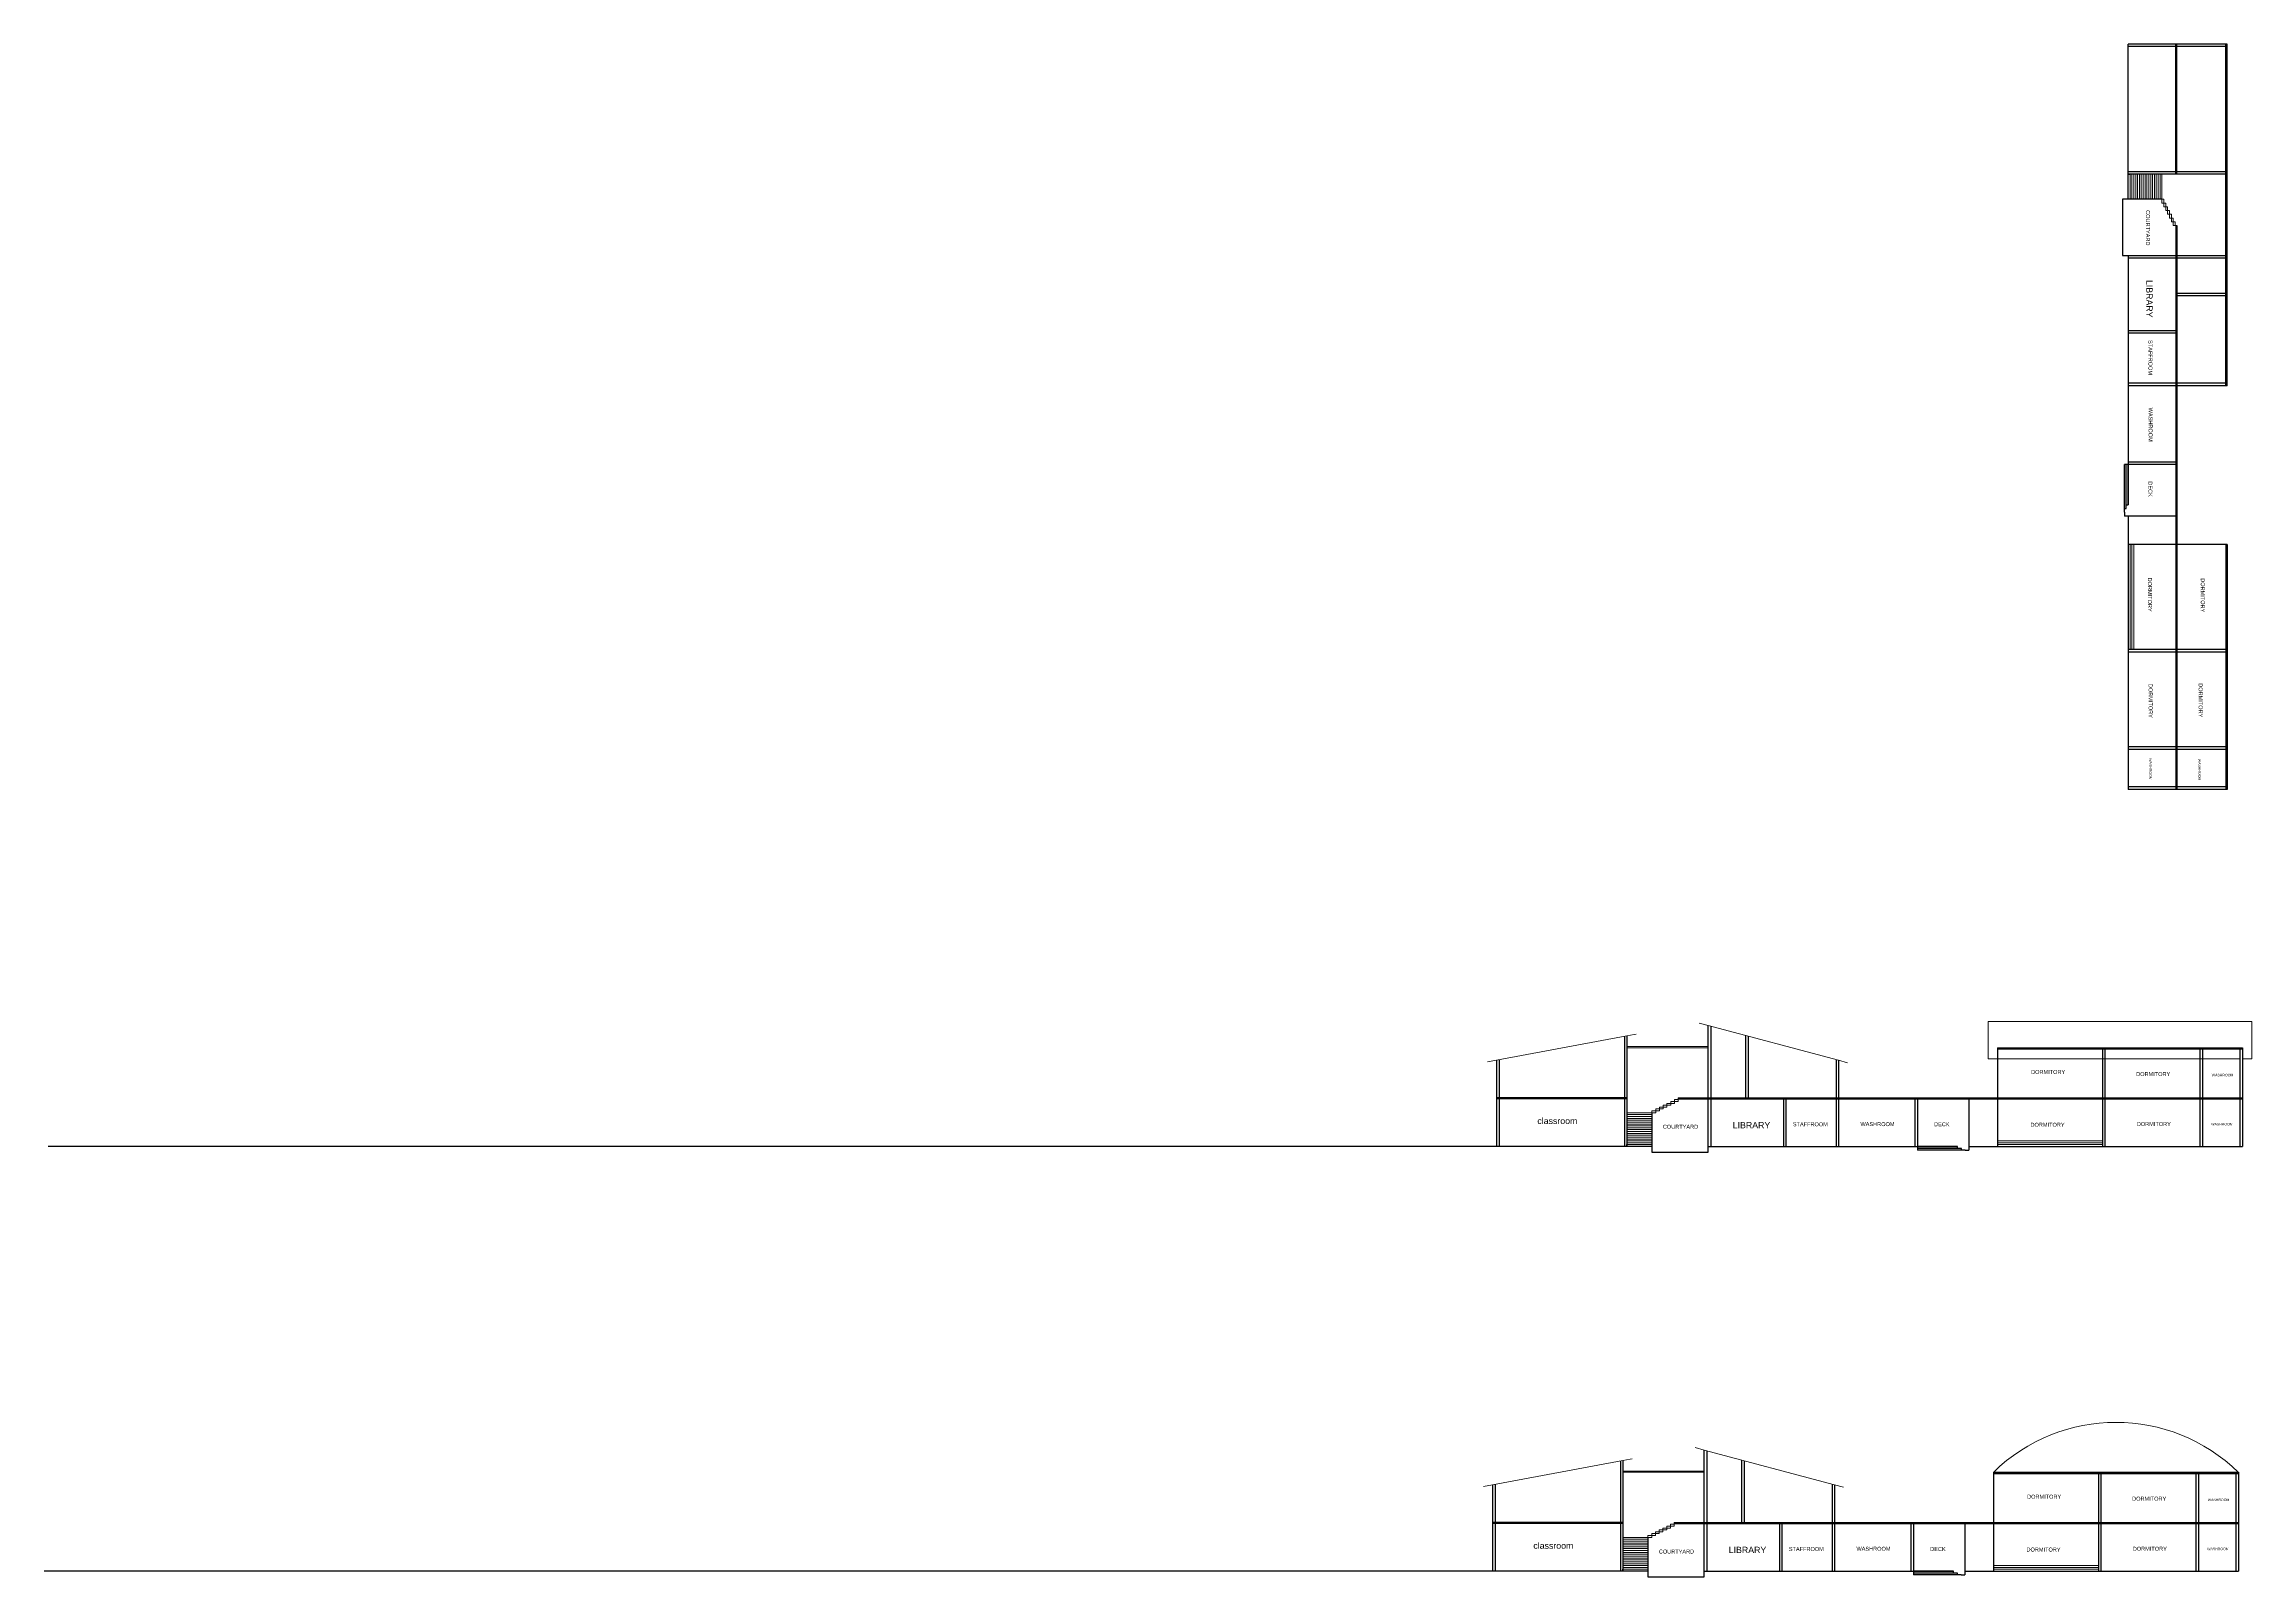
# Model space of a CAD drawing. Header units: metres. Extents: x -846 to 2173, y -239 to 2157.
# Drawn here: x -490.4 to -314.1, y 462.6 to 585.1 of the extents above; entities that cross this region are included whole.
import ezdxf

# ---------------------------------------------------------------- set-up
doc = ezdxf.new("R2010")
doc.units = ezdxf.units.M
doc.header["$MEASUREMENT"] = 0
for name, color, linetype, lineweight in [('SECTION LINE FIRST FLOOR', 110, 'Continuous', 30), ('section step', 21, 'Continuous', 15), ('SECTION WALL LINES', 57, 'Continuous', 30), ('text_space', 7, 'Continuous', 13), ('xl section', 20, 'Continuous', 30)]:
    doc.layers.add(name, color=color, linetype=linetype, lineweight=lineweight)
doc.styles.get("Standard").update_dxf_attribs({"font": 'arial.ttf'})

msp = doc.modelspace()

# ---------------------------------------------------------------- linework, layer by layer
at = {"layer": 'SECTION LINE FIRST FLOOR'}
for p, q in [((-320.1, 565.18), (-316.2, 565.18)), ((-320.1, 564.98), (-316.2, 564.98)), ((-320.2, 557.78), (-324, 557.78)), ((-316.1, 557.78), (-320.1, 557.78)), ((-354.53, 500.89), (-354.53, 505.87)), ((-354.33, 500.89), (-354.33, 505.82)), ((-347.13, 503.89), (-347.13, 500.89)), ((-347.13, 500.79), (-347.13, 496.99)), ((-354.85, 466.96), (-354.85, 471.93)), ((-354.65, 466.96), (-354.65, 471.88)), ((-347.45, 469.96), (-347.45, 466.96)), ((-347.45, 466.86), (-347.45, 463.06))]:
    msp.add_line(p, q, dxfattribs=at)
at = {"layer": 'section step'}
for p, q in [((-323.85, 574.68), (-323.85, 572.68)), ((-323.7, 574.68), (-323.7, 572.68)), ((-323.55, 574.68), (-323.55, 572.68)), ((-323.4, 574.68), (-323.4, 572.68)), ((-323.25, 574.68), (-323.25, 572.68)), ((-323.1, 574.68), (-323.1, 572.68)), ((-322.95, 574.68), (-322.95, 572.68)), ((-322.8, 574.68), (-322.8, 572.68)), ((-322.65, 574.68), (-322.65, 572.68)), ((-322.5, 574.68), (-322.5, 572.68)), ((-322.35, 574.68), (-322.35, 572.68)), ((-322.2, 574.68), (-322.2, 572.68)), ((-322.05, 574.68), (-322.05, 572.68)), ((-321.9, 574.68), (-321.9, 572.68)), ((-321.75, 574.68), (-321.75, 572.68)), ((-321.6, 574.68), (-321.6, 572.68)), ((-321.45, 574.68), (-321.45, 572.68)), ((-321.3, 574.68), (-321.3, 572.38)), ((-321.3, 572.68), (-321.3, 572.38)), ((-321.3, 572.68), (-321.15, 572.68)), ((-321.3, 572.38), (-321, 572.38)), ((-321.15, 572.68), (-321.15, 572.08)), ((-321.15, 572.08), (-320.85, 572.08)), ((-321, 572.38), (-321, 571.78)), ((-321, 571.78), (-320.7, 571.78)), ((-320.85, 572.08), (-320.85, 571.48)), ((-320.85, 571.48), (-320.55, 571.48)), ((-320.7, 571.78), (-320.7, 571.18)), ((-320.55, 571.48), (-320.55, 570.88)), ((-320.7, 571.18), (-320.4, 571.18)), ((-320.55, 570.88), (-320.25, 570.88)), ((-320.4, 571.18), (-320.4, 570.58)), ((-320.4, 570.58), (-320.1, 570.58)), ((-320.25, 570.88), (-320.25, 570.58)), ((-320.1, 570.58), (-320.1, 570.28)), ((-320.1, 570.28), (-320.1, 568.18)), ((-324, 545.09), (-323.85, 545.09)), ((-323.85, 545.09), (-323.85, 536.7)), ((-323.7, 545.09), (-323.7, 536.7)), ((-323.55, 545.09), (-323.55, 536.7)), ((-357.53, 506.67), (-358.25, 506.86)), ((-357.53, 506.67), (-358.25, 506.86)), ((-347.13, 503.89), (-357.53, 506.67)), ((-335.19, 503.99), (-335.19, 506.99)), ((-335.19, 506.99), (-314.12, 506.99)), ((-314.12, 503.99), (-314.12, 506.99)), ((-374.43, 503.89), (-364.03, 505.84)), ((-364.03, 505.84), (-363.44, 505.95)), ((-357.53, 504.99), (-364.03, 504.99)), ((-357.53, 504.89), (-364.03, 504.89)), ((-363.44, 505.95), (-363.29, 505.98)), ((-357.53, 500.89), (-357.53, 504.89)), ((-334.44, 504.89), (-334.44, 503.99)), ((-314.87, 504.89), (-314.87, 503.99)), ((-374.43, 503.89), (-375.16, 503.75)), ((-347.13, 503.89), (-346.4, 503.69)), ((-315.07, 503.99), (-335.19, 503.99)), ((-314.87, 503.99), (-314.12, 503.99)), ((-360.23, 500.44), (-360.23, 500.74)), ((-360.23, 500.74), (-359.93, 500.74)), ((-359.93, 500.59), (-359.93, 500.89)), ((-359.93, 500.89), (-359.63, 500.89)), ((-359.63, 500.89), (-357.53, 500.89)), ((-364.03, 499.69), (-361.73, 499.69)), ((-364.03, 499.54), (-362.03, 499.54)), ((-364.03, 499.39), (-362.03, 499.39)), ((-364.03, 499.24), (-362.03, 499.24)), ((-364.03, 499.09), (-362.03, 499.09)), ((-364.03, 498.94), (-362.03, 498.94)), ((-362.03, 499.84), (-361.43, 499.84)), ((-362.03, 499.69), (-362.03, 499.84)), ((-362.03, 499.69), (-361.73, 499.69)), ((-361.73, 499.69), (-361.73, 499.99)), ((-361.73, 499.99), (-361.13, 499.99)), ((-361.43, 499.84), (-361.43, 500.14)), ((-361.43, 500.14), (-360.83, 500.14)), ((-361.13, 499.99), (-361.13, 500.29)), ((-361.13, 500.29), (-360.53, 500.29)), ((-360.83, 500.14), (-360.83, 500.44)), ((-360.83, 500.44), (-360.23, 500.44)), ((-360.53, 500.29), (-360.53, 500.59)), ((-360.53, 500.59), (-359.93, 500.59)), ((-364.03, 498.79), (-362.03, 498.79)), ((-364.03, 498.64), (-362.03, 498.64)), ((-364.03, 498.49), (-362.03, 498.49)), ((-364.03, 498.34), (-362.03, 498.34)), ((-364.03, 498.19), (-362.03, 498.19)), ((-364.03, 498.04), (-362.03, 498.04)), ((-364.03, 497.89), (-362.03, 497.89)), ((-364.03, 497.74), (-362.03, 497.74)), ((-364.03, 497.59), (-362.03, 497.59)), ((-364.03, 497.44), (-362.03, 497.44)), ((-364.03, 497.29), (-362.03, 497.29)), ((-334.44, 497.44), (-326.05, 497.44)), ((-334.44, 497.29), (-326.05, 497.29)), ((-364.03, 497.14), (-362.03, 497.14)), ((-334.44, 496.99), (-334.44, 497.14)), ((-334.44, 497.14), (-326.05, 497.14)), ((-357.85, 472.73), (-358.57, 472.93)), ((-357.85, 472.73), (-358.57, 472.93)), ((-347.45, 469.96), (-357.85, 472.73)), ((-374.75, 469.96), (-364.35, 471.9)), ((-364.35, 471.9), (-363.76, 472.02)), ((-357.85, 471.06), (-364.35, 471.06)), ((-357.85, 470.96), (-364.35, 470.96)), ((-363.76, 472.02), (-363.61, 472.04)), ((-357.85, 466.96), (-357.85, 470.96)), ((-374.75, 469.96), (-375.48, 469.82)), ((-347.45, 469.96), (-346.72, 469.76)), ((-364.35, 465.76), (-362.05, 465.76)), ((-364.35, 465.61), (-362.35, 465.61)), ((-364.35, 465.46), (-362.35, 465.46)), ((-362.35, 465.91), (-361.75, 465.91)), ((-362.35, 465.76), (-362.35, 465.91)), ((-362.35, 465.76), (-362.05, 465.76)), ((-362.05, 465.76), (-362.05, 466.06)), ((-362.05, 466.06), (-361.45, 466.06)), ((-361.75, 465.91), (-361.75, 466.21)), ((-361.75, 466.21), (-361.15, 466.21)), ((-361.45, 466.06), (-361.45, 466.36)), ((-361.45, 466.36), (-360.85, 466.36)), ((-361.15, 466.21), (-361.15, 466.51)), ((-361.15, 466.51), (-360.55, 466.51)), ((-360.85, 466.36), (-360.85, 466.66)), ((-360.85, 466.66), (-360.25, 466.66)), ((-360.55, 466.51), (-360.55, 466.81)), ((-360.55, 466.81), (-360.25, 466.81)), ((-360.25, 466.66), (-360.25, 466.96)), ((-360.25, 466.96), (-359.95, 466.96)), ((-359.95, 466.96), (-357.85, 466.96)), ((-364.35, 465.31), (-362.35, 465.31)), ((-364.35, 465.16), (-362.35, 465.16)), ((-364.35, 465.01), (-362.35, 465.01)), ((-364.35, 464.86), (-362.35, 464.86)), ((-364.35, 464.71), (-362.35, 464.71)), ((-364.35, 464.56), (-362.35, 464.56)), ((-364.35, 464.41), (-362.35, 464.41)), ((-364.35, 464.26), (-362.35, 464.26)), ((-364.35, 464.11), (-362.35, 464.11)), ((-364.35, 463.96), (-362.35, 463.96)), ((-364.35, 463.81), (-362.35, 463.81)), ((-364.35, 463.66), (-362.35, 463.66)), ((-364.35, 463.51), (-362.35, 463.51)), ((-364.35, 463.36), (-362.35, 463.36)), ((-364.35, 463.21), (-362.35, 463.21)), ((-334.76, 463.51), (-326.37, 463.51)), ((-334.76, 463.36), (-326.37, 463.36)), ((-334.76, 463.06), (-334.76, 463.21)), ((-334.76, 463.21), (-326.37, 463.21))]:
    msp.add_line(p, q, dxfattribs=at)
msp.add_xline((-137.92, 386.52), (1, 0), dxfattribs=at)
msp.add_arc((-324.98, 460.98), 13.97, 45.5607, 134.4393, dxfattribs=at)
at = {"layer": 'SECTION WALL LINES'}
for p, q in [((-324, 572.68), (-324.45, 572.68)), ((-324.45, 572.68), (-324.45, 568.18)), ((-324.45, 568.18), (-324, 568.18)), ((-324.3, 547.67), (-324.3, 551.48)), ((-324, 551.48), (-324.3, 551.48)), ((-324.15, 547.97), (-324.15, 551.48)), ((-324, 548.27), (-324, 551.48)), ((-324.3, 547.67), (-324.3, 547.97)), ((-324.3, 547.97), (-324.15, 547.97)), ((-324.3, 547.67), (-324.3, 547.37)), ((-324, 547.37), (-324.3, 547.37)), ((-324.15, 547.97), (-324.15, 548.27)), ((-324.15, 548.27), (-324, 548.27)), ((-362.03, 496.99), (-362.03, 496.54)), ((-362.03, 496.54), (-357.53, 496.54)), ((-357.53, 496.54), (-357.53, 496.99)), ((-337.62, 496.99), (-340.83, 496.99)), ((-340.83, 496.99), (-340.83, 496.69)), ((-337.32, 496.84), (-340.83, 496.84)), ((-337.02, 496.69), (-340.83, 496.69)), ((-337.62, 496.84), (-337.62, 496.99)), ((-337.32, 496.84), (-337.62, 496.84)), ((-337.32, 496.69), (-337.32, 496.84)), ((-337.02, 496.69), (-337.32, 496.69)), ((-337.02, 496.69), (-336.72, 496.69)), ((-336.72, 496.99), (-336.72, 496.69)), ((-362.35, 463.06), (-362.35, 462.61)), ((-362.35, 462.61), (-357.85, 462.61)), ((-357.85, 462.61), (-357.85, 463.06)), ((-337.94, 463.06), (-341.15, 463.06)), ((-341.15, 463.06), (-341.15, 462.76)), ((-337.64, 462.91), (-341.15, 462.91)), ((-337.34, 462.76), (-341.15, 462.76)), ((-337.94, 462.91), (-337.94, 463.06)), ((-337.64, 462.91), (-337.94, 462.91)), ((-337.64, 462.76), (-337.64, 462.91)), ((-337.34, 462.76), (-337.64, 462.76)), ((-337.34, 462.76), (-337.04, 462.76)), ((-337.04, 463.06), (-337.04, 462.76))]:
    msp.add_line(p, q, dxfattribs=at)
at = {"layer": 'xl section'}
for p, q in [((-316.1, 585.08), (-324, 585.08)), ((-324, 572.68), (-324, 585.08)), ((-320.2, 584.88), (-324, 584.88)), ((-320.2, 574.68), (-320.2, 585.08)), ((-320.1, 574.68), (-320.1, 585.08)), ((-316.2, 584.88), (-320.1, 584.88)), ((-316.2, 557.78), (-316.2, 585.08)), ((-316.1, 557.78), (-316.1, 585.08)), ((-320.2, 574.88), (-324, 574.88)), ((-316.2, 574.88), (-320.1, 574.88)), ((-316.1, 574.68), (-324, 574.68)), ((-324, 574.68), (-323.85, 574.68)), ((-321.3, 572.68), (-324, 572.68)), ((-320.2, 570.58), (-320.2, 525.52)), ((-320.1, 570.58), (-320.1, 525.52)), ((-324.45, 568.18), (-320.2, 568.18)), ((-324, 568.18), (-324, 548.27)), ((-320.2, 567.97), (-324, 567.97)), ((-320.1, 568.18), (-316.2, 568.18)), ((-316.2, 567.97), (-320.1, 567.97)), ((-320.2, 562.18), (-324, 562.18)), ((-320.2, 561.98), (-324, 561.98)), ((-320.2, 557.98), (-324, 557.98)), ((-320.2, 557.78), (-324, 557.78)), ((-316.2, 557.98), (-320.1, 557.98)), ((-316.1, 557.78), (-320.1, 557.78)), ((-320.2, 551.68), (-324, 551.68)), ((-320.2, 551.48), (-324, 551.48)), ((-320.2, 547.37), (-324, 547.37)), ((-324, 547.37), (-324, 525.52)), ((-316.1, 545.09), (-324, 545.09)), ((-316.2, 545.09), (-316.2, 525.52)), ((-316.1, 545.09), (-316.1, 525.52)), ((-320.2, 536.7), (-324, 536.7)), ((-320.2, 536.5), (-324, 536.5)), ((-316.1, 536.7), (-320.1, 536.7)), ((-316.1, 536.5), (-320.1, 536.5)), ((-320.2, 528.92), (-324, 528.92)), ((-316.1, 528.92), (-320.1, 528.92)), ((-320.2, 528.72), (-324, 528.72)), ((-316.1, 528.72), (-320.1, 528.72)), ((-320.2, 525.72), (-324, 525.72)), ((-316.1, 525.52), (-324, 525.52)), ((-316.1, 525.72), (-320.1, 525.72)), ((-357.53, 500.79), (-357.53, 506.67)), ((-357.33, 506.62), (-357.33, 500.89)), ((-364.23, 505.8), (-364.23, 500.89)), ((-364.03, 505.84), (-364.03, 496.99)), ((-334.44, 504.89), (-334.44, 496.99)), ((-334.44, 504.89), (-314.87, 504.89)), ((-334.44, 504.79), (-314.87, 504.79)), ((-326.05, 504.89), (-326.05, 500.89)), ((-325.85, 504.89), (-325.85, 500.89)), ((-318.27, 504.89), (-318.27, 500.89)), ((-318.07, 504.89), (-318.07, 500.89)), ((-315.07, 504.89), (-315.07, 500.89)), ((-314.87, 504.89), (-314.87, 496.99)), ((-374.43, 503.89), (-374.43, 496.99)), ((-374.23, 503.93), (-374.23, 500.89)), ((-347.33, 503.95), (-347.33, 500.89)), ((-347.13, 503.89), (-347.13, 500.89)), ((-364.03, 500.89), (-374.43, 500.89)), ((-364.03, 500.79), (-374.43, 500.79)), ((-374.23, 500.79), (-374.23, 496.99)), ((-364.23, 500.79), (-364.23, 496.99)), ((-359.93, 500.89), (-314.87, 500.89)), ((-359.93, 500.79), (-314.87, 500.79)), ((-357.53, 496.54), (-357.53, 500.79)), ((-357.33, 500.79), (-357.33, 496.99)), ((-351.53, 500.79), (-351.53, 496.99)), ((-351.33, 500.79), (-351.33, 496.99)), ((-347.33, 500.79), (-347.33, 496.99)), ((-347.13, 500.79), (-347.13, 496.99)), ((-341.03, 500.79), (-341.03, 496.99)), ((-340.83, 500.79), (-340.83, 496.99)), ((-336.72, 500.79), (-336.72, 496.99)), ((-326.05, 500.79), (-326.05, 496.99)), ((-325.85, 500.79), (-325.85, 496.99)), ((-318.27, 500.79), (-318.27, 496.99)), ((-318.07, 500.79), (-318.07, 496.99)), ((-315.07, 500.79), (-315.07, 496.99)), ((-362.03, 499.69), (-362.03, 496.99)), ((-362.03, 496.99), (-490.11, 496.99)), ((-364.03, 496.99), (-364.03, 497.14)), ((-357.53, 496.99), (-337.62, 496.99)), ((-336.72, 496.99), (-314.87, 496.99)), ((-357.85, 466.86), (-357.85, 472.73)), ((-357.64, 472.68), (-357.64, 466.96)), ((-364.55, 471.87), (-364.55, 466.96)), ((-364.35, 471.9), (-364.35, 463.06)), ((-334.76, 470.96), (-334.76, 463.06)), ((-334.76, 470.96), (-315.19, 470.96)), ((-334.76, 470.86), (-315.19, 470.86)), ((-326.37, 470.96), (-326.37, 466.96)), ((-326.17, 470.96), (-326.17, 466.96)), ((-318.59, 470.96), (-318.59, 466.96)), ((-318.39, 470.96), (-318.39, 466.96)), ((-315.39, 470.96), (-315.39, 466.96)), ((-315.19, 470.96), (-315.19, 463.06)), ((-374.75, 469.96), (-374.75, 463.06)), ((-374.55, 469.99), (-374.55, 466.96)), ((-347.65, 470.01), (-347.65, 466.96)), ((-347.45, 469.96), (-347.45, 466.96)), ((-364.35, 466.96), (-374.75, 466.96)), ((-364.35, 466.86), (-374.75, 466.86)), ((-374.55, 466.86), (-374.55, 463.06)), ((-364.55, 466.86), (-364.55, 463.06)), ((-362.35, 465.76), (-362.35, 463.06)), ((-360.25, 466.96), (-315.19, 466.96)), ((-360.25, 466.86), (-315.19, 466.86)), ((-357.85, 462.61), (-357.85, 466.86)), ((-357.64, 466.86), (-357.64, 463.06)), ((-351.85, 466.86), (-351.85, 463.06)), ((-351.65, 466.86), (-351.65, 463.06)), ((-347.65, 466.86), (-347.65, 463.06)), ((-347.45, 466.86), (-347.45, 463.06)), ((-341.35, 466.86), (-341.35, 463.06)), ((-341.15, 466.86), (-341.15, 463.06)), ((-337.04, 466.86), (-337.04, 463.06)), ((-326.37, 466.86), (-326.37, 463.06)), ((-326.17, 466.86), (-326.17, 463.06)), ((-318.59, 466.86), (-318.59, 463.06)), ((-318.39, 466.86), (-318.39, 463.06)), ((-315.39, 466.86), (-315.39, 463.06)), ((-362.35, 463.06), (-490.42, 463.06)), ((-364.35, 463.06), (-364.35, 463.21)), ((-357.85, 463.06), (-337.94, 463.06)), ((-337.04, 463.06), (-315.19, 463.06))]:
    msp.add_line(p, q, dxfattribs=at)
msp.add_ray((-59.86, 300.74), (-1, 0), dxfattribs=at)

# ---------------------------------------------------------------- texts
at = {"layer": 'text_space', "attachment_point": 1, "rotation": 270}
for s, width, gutter_width, insert, char_height in [('COURTYARD', 0.9594, 1.59, (-322.26, 571.81), 0.319), ('LIBRARY', 1.5106, 2.51, (-322.05, 566.23), 0.502), ('STAFFROOM', 0.9594, 1.59, (-322.06, 561.43), 0.319), ('WASHROOM', 0.9594, 1.59, (-322.05, 556.03), 0.319), ('DECK', 0.9594, 1.59, (-322.07, 550.14), 0.319), ('DORMITORY', 0.9594, 1.59, (-322.1, 542.45), 0.319), ('DORMITORY', 0.9594, 1.59, (-317.88, 542.4), 0.319), ('DORMITORY', 0.9594, 1.59, (-322.05, 533.96), 0.319), ('DORMITORY', 0.9594, 1.59, (-318.05, 534.01), 0.319), ('WASHROOM', 0.6094, 1.01, (-322.12, 528.02), 0.202), ('WASHROOM', 0.6094, 1.01, (-318.2, 527.97), 0.202)]:
    msp.add_mtext_dynamic_manual_height_columns(s, width=width, gutter_width=gutter_width, heights=[0], dxfattribs=dict(at, insert=insert, char_height=char_height))
at = {"layer": 'text_space', "attachment_point": 1}
for s, width, gutter_width, insert, char_height in [('DORMITORY', 0.9594, 1.59, (-331.75, 503.11), 0.319), ('DORMITORY', 0.9594, 1.59, (-323.36, 502.94), 0.319), ('WASHROOM', 0.6094, 1.01, (-317.32, 502.8), 0.202), ('classroom', 1.5106, 2.51, (-371.18, 499.29), 0.502), ('LIBRARY', 1.5106, 2.51, (-355.58, 498.95), 0.502), ('STAFFROOM', 0.9594, 1.59, (-350.78, 498.93), 0.319), ('WASHROOM', 0.9594, 1.59, (-345.38, 498.94), 0.319), ('DORMITORY', 0.9594, 1.59, (-323.31, 498.95), 0.319), ('COURTYARD', 0.9594, 1.59, (-361.16, 498.73), 0.319), ('DECK', 0.9594, 1.59, (-339.5, 498.93), 0.319), ('DORMITORY', 0.9594, 1.59, (-331.8, 498.89), 0.319), ('WASHROOM', 0.6094, 1.01, (-317.37, 498.88), 0.202), ('DORMITORY', 0.9594, 1.59, (-332.07, 469.17), 0.319), ('DORMITORY', 0.9594, 1.59, (-323.68, 469.01), 0.319), ('WASHROOM', 0.6094, 1.01, (-317.64, 468.86), 0.202), ('classroom', 1.5106, 2.51, (-371.5, 465.35), 0.502), ('COURTYARD', 0.9594, 1.59, (-361.48, 464.79), 0.319), ('LIBRARY', 1.5106, 2.51, (-355.9, 465.01), 0.502), ('STAFFROOM', 0.9594, 1.59, (-351.1, 464.99), 0.319), ('WASHROOM', 0.9594, 1.59, (-345.7, 465.01), 0.319), ('DECK', 0.9594, 1.59, (-339.81, 464.99), 0.319), ('DORMITORY', 0.9594, 1.59, (-332.12, 464.95), 0.319), ('DORMITORY', 0.9594, 1.59, (-323.63, 465.01), 0.319), ('WASHROOM', 0.6094, 1.01, (-317.69, 464.94), 0.202)]:
    msp.add_mtext_dynamic_manual_height_columns(s, width=width, gutter_width=gutter_width, heights=[0], dxfattribs=dict(at, insert=insert, char_height=char_height))

doc.saveas('drawing.dxf')
